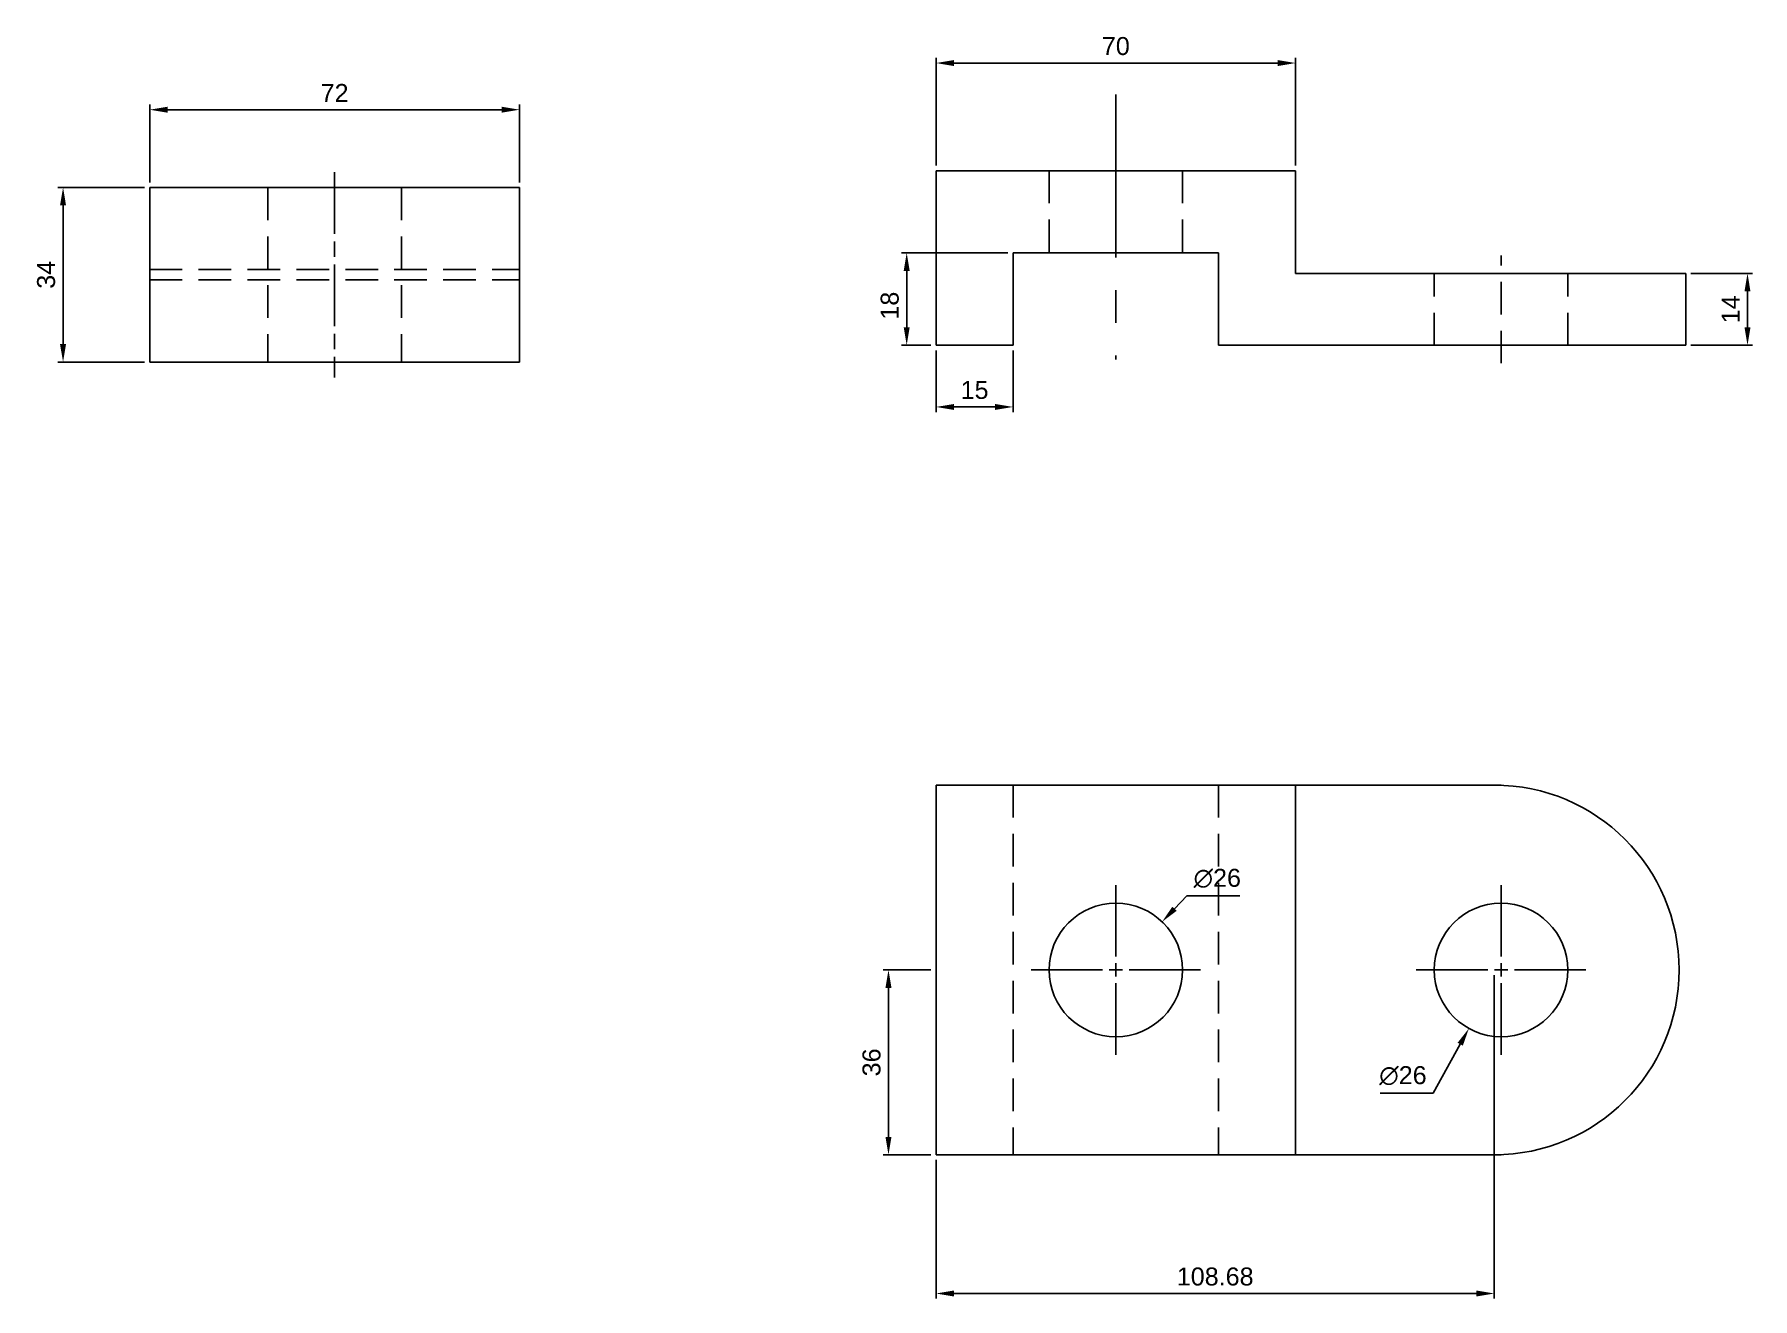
# Model space of a CAD drawing. Header units: millimetres. Extents: x 1203 to 1538, y 866 to 1112.
import ezdxf

# ---------------------------------------------------------------- set-up
doc = ezdxf.new("R2010")
doc.units = ezdxf.units.MM
for name, pattern in [('AM_ISO08W050', [18, 12, -1.5, 3, -1.5]), ('CENTER', [50.8, 31.75, -6.35, 6.35, -6.35]), ('CENTER2', [28.575, 19.05, -3.175, 3.175, -3.175]), ('HIDDEN', [9.525, 6.35, -3.175])]:
    doc.linetypes.add(name, pattern=pattern)
for name, color, linetype, lineweight in [('AM_5', 210, 'Continuous', 25), ('AM_7', 110, 'CENTER', 25), ('Layer1', 140, 'HIDDEN', 25)]:
    doc.layers.add(name, color=color, linetype=linetype, lineweight=lineweight)
doc.styles.get("Standard").update_dxf_attribs({"font": 'arial.ttf'})
doc.dimstyles.new('AM_ISO$0', dxfattribs={"dimtxt": 3.5, "dimasz": 3.5, "dimexe": 1, "dimexo": 1, "dimgap": 1.5, "dimtad": 1, "dimdsep": 46, "dimtxsty": 'Standard', "dimcen": 0, "dimclrd": 256, "dimclre": 256, "dimclrt": 2, "dimadec": 0, "dimazin": 2, "dimtp": 0.1, "dimtm": 0.1, "dimtfac": 0.71, "dimtdec": 3, "dimtmove": 0, "dimatfit": 3, "dimfxl": 1, "dimlwd": -1, "dimlwe": -1, "dimarcsym": 1})
doc.dimstyles.new('AM_ISO$3', dxfattribs={"dimtxt": 3.5, "dimasz": 3.5, "dimexe": 1, "dimexo": 1, "dimgap": 1.5, "dimtad": 1, "dimtoh": 1, "dimdsep": 46, "dimtxsty": 'Standard', "dimcen": 0, "dimclrd": 256, "dimclre": 256, "dimclrt": 2, "dimadec": 0, "dimazin": 2, "dimtp": 0.1, "dimtm": 0.1, "dimtfac": 0.71, "dimtdec": 3, "dimtofl": 0, "dimtmove": 0, "dimatfit": 0, "dimfxl": 1, "dimlwd": -1, "dimlwe": -1, "dimarcsym": 1})

# ---------------------------------------------------------------- blocks, each defined once
blk = doc.blocks.new('*D4')
at = {"layer": 'AM_5', "linetype": 'ByBlock', "transparency": 16777216}
for p, q in [((1487.44, 928.58), (1487.44, 865.58)), ((1378.76, 892.58), (1378.76, 865.58)), ((1382.26, 866.58), (1483.94, 866.58))]:
    blk.add_line(p, q, dxfattribs=at)
at = {"layer": 'AM_5', "transparency": 16777216}
for points in [[(1382.26, 867.17), (1382.26, 866), (1378.76, 866.58)], [(1483.94, 867.17), (1483.94, 866), (1487.44, 866.58)]]:
    blk.add_solid(points, dxfattribs=at)
at = {"layer": 'Defpoints', "color": 0, "transparency": 16777216}
for p in [(1487.44, 929.58), (1378.76, 893.58), (1487.44, 866.58)]:
    blk.add_point(p, dxfattribs=at)
at = {"layer": 'AM_5', "color": 2, "transparency": 16777216, "insert": (1433.1, 869.87), "char_height": 3.5, "attachment_point": 5}
blk.add_mtext('108.68', dxfattribs=at)
blk = doc.blocks.new('*D6')
at = {"layer": 'AM_5', "linetype": 'ByBlock', "transparency": 16777216}
for p, q in [((1377.76, 929.58), (1368.49, 929.58)), ((1369.49, 926.08), (1369.49, 897.08)), ((1377.76, 893.58), (1368.49, 893.58))]:
    blk.add_line(p, q, dxfattribs=at)
at = {"layer": 'AM_5', "transparency": 16777216}
for points in [[(1368.91, 926.08), (1370.08, 926.08), (1369.49, 929.58)], [(1368.91, 897.08), (1370.08, 897.08), (1369.49, 893.58)]]:
    blk.add_solid(points, dxfattribs=at)
at = {"layer": 'Defpoints', "color": 0, "transparency": 16777216}
for p in [(1378.76, 929.58), (1369.49, 893.58), (1378.76, 893.58)]:
    blk.add_point(p, dxfattribs=at)
at = {"layer": 'AM_5', "color": 2, "transparency": 16777216, "insert": (1366.21, 911.58), "char_height": 3.5, "attachment_point": 5, "rotation": 90}
blk.add_mtext('36', dxfattribs=at)
blk = doc.blocks.new('*D7')
at = {"layer": 'AM_5', "linetype": 'ByBlock', "transparency": 16777216}
for p, q in [((1425.18, 941.49), (1427.6, 944.01)), ((1427.6, 944.01), (1437.92, 944.01))]:
    blk.add_line(p, q, dxfattribs=at)
at = {"layer": 'AM_5', "transparency": 16777216}
blk.add_solid([(1424.76, 941.89), (1425.6, 941.08), (1422.76, 938.96)], dxfattribs=at)
at = {"layer": 'Defpoints', "color": 0, "transparency": 16777216}
for p in [(1422.76, 938.96), (1404.76, 920.2)]:
    blk.add_point(p, dxfattribs=at)
at = {"layer": 'AM_5', "color": 2, "transparency": 16777216, "insert": (1433.51, 947.4), "char_height": 3.5, "attachment_point": 5}
blk.add_mtext('∅26', dxfattribs=at)
blk = doc.blocks.new('*D8')
at = {"layer": 'AM_5', "linetype": 'ByBlock', "transparency": 16777216}
for p, q in [((1480.81, 915.12), (1475.57, 905.59)), ((1475.57, 905.59), (1465.25, 905.59))]:
    blk.add_line(p, q, dxfattribs=at)
at = {"layer": 'AM_5', "transparency": 16777216}
blk.add_solid([(1480.3, 915.4), (1481.32, 914.84), (1482.5, 918.19)], dxfattribs=at)
at = {"layer": 'Defpoints', "color": 0, "transparency": 16777216}
for p in [(1495.03, 940.97), (1482.5, 918.19)]:
    blk.add_point(p, dxfattribs=at)
at = {"layer": 'AM_5', "color": 2, "transparency": 16777216, "insert": (1469.66, 908.98), "char_height": 3.5, "attachment_point": 5}
blk.add_mtext('∅26', dxfattribs=at)
blk = doc.blocks.new('*D9')
at = {"layer": 'AM_5', "linetype": 'ByBlock', "transparency": 16777216}
for p, q in [((1378.76, 1050.19), (1378.76, 1038.19)), ((1393.76, 1050.19), (1393.76, 1038.19)), ((1382.26, 1039.19), (1390.26, 1039.19))]:
    blk.add_line(p, q, dxfattribs=at)
at = {"layer": 'AM_5', "transparency": 16777216}
for points in [[(1382.26, 1039.77), (1382.26, 1038.61), (1378.76, 1039.19)], [(1390.26, 1039.77), (1390.26, 1038.61), (1393.76, 1039.19)]]:
    blk.add_solid(points, dxfattribs=at)
at = {"layer": 'Defpoints', "color": 0, "transparency": 16777216}
for p in [(1378.76, 1051.19), (1393.76, 1051.19), (1393.76, 1039.19)]:
    blk.add_point(p, dxfattribs=at)
at = {"layer": 'AM_5', "color": 2, "transparency": 16777216, "insert": (1386.26, 1042.48), "char_height": 3.5, "attachment_point": 5}
blk.add_mtext('15', dxfattribs=at)
blk = doc.blocks.new('*D11')
at = {"layer": 'AM_5', "linetype": 'ByBlock', "transparency": 16777216}
for p, q in [((1378.76, 1086.19), (1378.76, 1107.15)), ((1382.26, 1106.15), (1445.26, 1106.15)), ((1448.76, 1086.19), (1448.76, 1107.15))]:
    blk.add_line(p, q, dxfattribs=at)
at = {"layer": 'AM_5', "transparency": 16777216}
for points in [[(1382.26, 1106.73), (1382.26, 1105.56), (1378.76, 1106.15)], [(1445.26, 1106.73), (1445.26, 1105.56), (1448.76, 1106.15)]]:
    blk.add_solid(points, dxfattribs=at)
at = {"layer": 'Defpoints', "color": 0, "transparency": 16777216}
for p in [(1448.76, 1106.15), (1378.76, 1085.19), (1448.76, 1085.19)]:
    blk.add_point(p, dxfattribs=at)
at = {"layer": 'AM_5', "color": 2, "transparency": 16777216, "insert": (1413.76, 1109.43), "char_height": 3.5, "attachment_point": 5}
blk.add_mtext('70', dxfattribs=at)
blk = doc.blocks.new('*D15')
at = {"layer": 'AM_5', "linetype": 'ByBlock', "transparency": 16777216}
for p, q in [((1392.76, 1069.19), (1372.04, 1069.19)), ((1373.04, 1065.69), (1373.04, 1054.69)), ((1377.76, 1051.19), (1372.04, 1051.19))]:
    blk.add_line(p, q, dxfattribs=at)
at = {"layer": 'AM_5', "transparency": 16777216}
for points in [[(1372.46, 1065.69), (1373.62, 1065.69), (1373.04, 1069.19)], [(1372.46, 1054.69), (1373.62, 1054.69), (1373.04, 1051.19)]]:
    blk.add_solid(points, dxfattribs=at)
at = {"layer": 'Defpoints', "color": 0, "transparency": 16777216}
for p in [(1393.76, 1069.19), (1373.04, 1051.19), (1378.76, 1051.19)]:
    blk.add_point(p, dxfattribs=at)
at = {"layer": 'AM_5', "color": 2, "transparency": 16777216, "insert": (1369.75, 1058.91), "char_height": 3.5, "attachment_point": 5, "rotation": 90}
blk.add_mtext('18', dxfattribs=at)
blk = doc.blocks.new('*D16')
at = {"layer": 'AM_5', "linetype": 'ByBlock', "transparency": 16777216}
for p, q in [((1525.74, 1065.19), (1537.74, 1065.19)), ((1536.74, 1061.69), (1536.74, 1054.69)), ((1525.74, 1051.19), (1537.74, 1051.19))]:
    blk.add_line(p, q, dxfattribs=at)
at = {"layer": 'AM_5', "transparency": 16777216}
for points in [[(1536.16, 1061.69), (1537.32, 1061.69), (1536.74, 1065.19)], [(1536.16, 1054.69), (1537.32, 1054.69), (1536.74, 1051.19)]]:
    blk.add_solid(points, dxfattribs=at)
at = {"layer": 'Defpoints', "color": 0, "transparency": 16777216}
for p in [(1524.74, 1065.19), (1524.74, 1051.19), (1536.74, 1051.19)]:
    blk.add_point(p, dxfattribs=at)
at = {"layer": 'AM_5', "color": 2, "transparency": 16777216, "insert": (1533.48, 1058.19), "char_height": 3.5, "attachment_point": 5, "rotation": 90}
blk.add_mtext('14', dxfattribs=at)
blk = doc.blocks.new('*D17')
at = {"layer": 'AM_5', "linetype": 'ByBlock', "transparency": 16777216}
for p, q in [((1225.66, 1082.92), (1225.66, 1098.06)), ((1297.66, 1082.92), (1297.66, 1098.06)), ((1229.16, 1097.06), (1294.16, 1097.06))]:
    blk.add_line(p, q, dxfattribs=at)
at = {"layer": 'AM_5', "transparency": 16777216}
for points in [[(1229.16, 1097.65), (1229.16, 1096.48), (1225.66, 1097.06)], [(1294.16, 1097.65), (1294.16, 1096.48), (1297.66, 1097.06)]]:
    blk.add_solid(points, dxfattribs=at)
at = {"layer": 'Defpoints', "color": 0, "transparency": 16777216}
for p in [(1297.66, 1097.06), (1225.66, 1081.92), (1297.66, 1081.92)]:
    blk.add_point(p, dxfattribs=at)
at = {"layer": 'AM_5', "color": 2, "transparency": 16777216, "insert": (1261.66, 1100.32), "char_height": 3.5, "attachment_point": 5}
blk.add_mtext('72', dxfattribs=at)
blk = doc.blocks.new('*D18')
at = {"layer": 'AM_5', "linetype": 'ByBlock', "transparency": 16777216}
for p, q in [((1224.66, 1081.92), (1207.79, 1081.92)), ((1208.79, 1051.42), (1208.79, 1078.42)), ((1224.66, 1047.92), (1207.79, 1047.92))]:
    blk.add_line(p, q, dxfattribs=at)
at = {"layer": 'AM_5', "transparency": 16777216}
for points in [[(1208.2, 1078.42), (1209.37, 1078.42), (1208.79, 1081.92)], [(1208.2, 1051.42), (1209.37, 1051.42), (1208.79, 1047.92)]]:
    blk.add_solid(points, dxfattribs=at)
at = {"layer": 'Defpoints', "color": 0, "transparency": 16777216}
for p in [(1208.79, 1081.92), (1225.66, 1081.92), (1225.66, 1047.92)]:
    blk.add_point(p, dxfattribs=at)
at = {"layer": 'AM_5', "color": 2, "transparency": 16777216, "insert": (1205.5, 1064.92), "char_height": 3.5, "attachment_point": 5, "rotation": 90}
blk.add_mtext('34', dxfattribs=at)
blk = doc.blocks.new('*U19')
at = {"layer": 'AM_7', "color": 0, "linetype": 'CENTER2', "transparency": 16777216}
for p, q in [((0, 2.6), (0, 16.5)), ((-16.5, 0), (-2.6, 0)), ((2.6, 0), (16.5, 0)), ((0, -16.5), (0, -2.6))]:
    blk.add_line(p, q, dxfattribs=at)
at = {"layer": 'AM_7', "color": 0, "linetype": 'Continuous', "transparency": 16777216}
for p, q in [((-1.3, 0), (1.3, 0)), ((0, -1.3), (0, 1.3))]:
    blk.add_line(p, q, dxfattribs=at)
blk = doc.blocks.new('*U20')
at = {"layer": 'AM_7', "color": 0, "linetype": 'CENTER2', "transparency": 16777216}
for p, q in [((0, 2.6), (0, 16.5)), ((-16.5, 0), (-2.6, 0)), ((2.6, 0), (16.5, 0)), ((0, -16.5), (0, -2.6))]:
    blk.add_line(p, q, dxfattribs=at)
at = {"layer": 'AM_7', "color": 0, "linetype": 'Continuous', "transparency": 16777216}
for p, q in [((-1.3, 0), (1.3, 0)), ((0, -1.3), (0, 1.3))]:
    blk.add_line(p, q, dxfattribs=at)
blk = doc.blocks.new('*U21')
at = {"layer": 'AM_7', "color": 0, "linetype": 'HIDDEN', "transparency": 16777216}
blk.add_line((0, -10.5), (0, 10.5), dxfattribs=at)

msp = doc.modelspace()

# ---------------------------------------------------------------- linework, layer by layer
for p, q in [((1378.76, 1051.189), (1378.76, 1085.189)), ((1378.76, 1085.189), (1448.76, 1085.189)), ((1448.76, 1085.189), (1448.76, 1065.189)), ((1225.657, 1081.925), (1225.657, 1047.925)), ((1297.657, 1081.925), (1225.657, 1081.925)), ((1225.657, 1081.925), (1225.657, 1063.925)), ((1261.657, 1081.925), (1248.657, 1081.925)), ((1297.657, 1047.925), (1297.657, 1081.925)), ((1393.76, 1051.189), (1393.76, 1069.189)), ((1393.76, 1069.189), (1433.76, 1069.189)), ((1433.76, 1069.189), (1433.76, 1051.189)), ((1448.76, 1065.189), (1488.76, 1065.189)), ((1524.74, 1065.189), (1488.76, 1065.189)), ((1524.74, 1051.189), (1524.74, 1065.189)), ((1378.76, 1051.189), (1393.76, 1051.189)), ((1433.76, 1051.189), (1488.76, 1051.189)), ((1488.76, 1051.189), (1524.74, 1051.189)), ((1225.657, 1047.925), (1297.657, 1047.925)), ((1378.76, 965.579), (1378.76, 893.579)), ((1448.76, 965.579), (1378.76, 965.579)), ((1448.76, 893.579), (1448.76, 965.579)), ((1488.76, 965.579), (1448.76, 965.579)), ((1488.76, 965.563), (1488.76, 965.579)), ((1378.76, 893.579), (1378.76, 929.579)), ((1378.76, 893.579), (1448.76, 893.579)), ((1448.76, 893.579), (1488.76, 893.579)), ((1488.76, 893.579), (1488.76, 893.594))]:
    msp.add_line(p, q)
for centre in [(1413.76, 929.579), (1488.76, 929.579)]:
    msp.add_circle(centre, 13)
msp.add_arc((1487.444, 929.579), 35.985, 270, 90)
at = {"layer": 'AM_7'}
msp.add_line((1413.76, 1100.009), (1413.76, 1048.439), dxfattribs=at)
at = {"layer": 'AM_7', "linetype": 'AM_ISO08W050'}
msp.add_line((1261.657, 1084.925), (1261.657, 1044.925), dxfattribs=at)
at = {"layer": 'Layer1'}
for p, q in [((1400.76, 1085.189), (1400.76, 1069.189)), ((1426.76, 1085.189), (1426.76, 1069.189)), ((1248.657, 1081.925), (1248.657, 1047.925)), ((1274.657, 1081.925), (1274.657, 1047.925)), ((1225.657, 1065.925), (1297.657, 1065.925)), ((1225.657, 1063.925), (1297.657, 1063.925)), ((1475.76, 1051.189), (1475.76, 1065.189)), ((1501.76, 1051.189), (1501.76, 1065.189)), ((1393.76, 965.579), (1393.76, 893.579)), ((1433.76, 965.579), (1433.76, 893.579))]:
    msp.add_line(p, q, dxfattribs=at)

# ---------------------------------------------------------------- block references
at = {"layer": 'AM_7', "linetype": 'HIDDEN'}
msp.add_blockref('*U21', (1488.76, 1058.189), dxfattribs=at)
at = {"layer": 'AM_7', "linetype": 'CENTER2'}
for name, p in [('*U19', (1413.76, 929.579)), ('*U20', (1488.76, 929.579))]:
    msp.add_blockref(name, p, dxfattribs=at)

# ---------------------------------------------------------------- dimensions: what is measured, and where the dimension line sits
at = {"layer": 'AM_5'}
for base, p1, p2, angle, picture, middle in [((1448.76, 1106.147), (1378.76, 1085.189), (1448.76, 1085.189), 0, '*D11', (1413.76, 1106.147)), ((1373.039, 1051.189), (1393.76, 1069.189), (1378.76, 1051.189), 90, '*D15', (1373.039, 1058.905)), ((1369.494, 893.579), (1378.76, 929.579), (1378.76, 893.579), 90, '*D6', (1369.494, 911.579))]:
    dim = msp.add_linear_dim(base=base, p1=p1, p2=p2, angle=angle, dimstyle='AM_ISO$0', dxfattribs=at)
    dim.commit()
    dim.dimension.update_dxf_attribs({"geometry": picture, "text_midpoint": middle, "dimtype": 160})
for base, p1, p2, picture, middle in [((1297.657, 1097.064), (1225.657, 1081.925), (1297.657, 1081.925), '*D17', (1261.657, 1100.321)), ((1487.444, 866.584), (1378.76, 893.579), (1487.444, 929.579), '*D4', (1433.102, 869.871))]:
    dim = msp.add_linear_dim(base=base, p1=p1, p2=p2, dimstyle='AM_ISO$0', dxfattribs=at)
    dim.commit()
    dim.dimension.update_dxf_attribs({"geometry": picture, "text_midpoint": middle})
for base, p1, p2, picture, middle in [((1208.787, 1081.925), (1225.657, 1047.925), (1225.657, 1081.925), '*D18', (1205.499, 1064.925)), ((1536.74, 1051.189), (1524.74, 1065.189), (1524.74, 1051.189), '*D16', (1533.483, 1058.189))]:
    dim = msp.add_linear_dim(base=base, p1=p1, p2=p2, angle=90, dimstyle='AM_ISO$0', dxfattribs=at)
    dim.commit()
    dim.dimension.update_dxf_attribs({"geometry": picture, "text_midpoint": middle})
dim = msp.add_linear_dim(base=(1393.76, 1039.189), p1=(1378.76, 1051.189), p2=(1393.76, 1051.189), angle=0, dimstyle='AM_ISO$0', override={"dimpost": ''}, dxfattribs=at)
dim.commit()
dim.dimension.update_dxf_attribs({"geometry": '*D9', "text_midpoint": (1386.26, 1042.476)})
dim = msp.add_diameter_dim_2p(p1=(1404.762, 920.196), p2=(1422.758, 938.961), dimstyle='AM_ISO$3', override={"dimpost": ''}, dxfattribs=at)
dim.commit()
dim.dimension.update_dxf_attribs({"geometry": '*D7', "text_midpoint": (1433.513, 944.014), "dimtype": 163})
dim = msp.add_diameter_dim_2p(p1=(1495.025, 940.97), p2=(1482.496, 918.188), dimstyle='AM_ISO$3', dxfattribs=at)
dim.commit()
dim.dimension.update_dxf_attribs({"geometry": '*D8', "text_midpoint": (1469.66, 905.594), "dimtype": 163})

doc.saveas('drawing.dxf')
